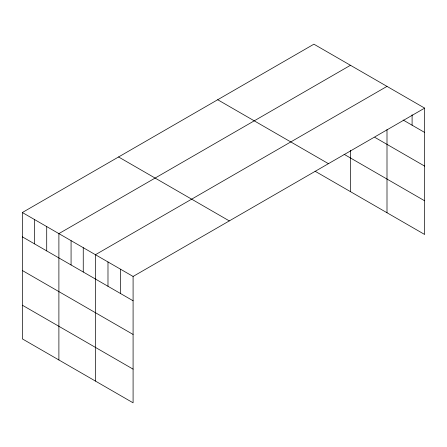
<?xml version="1.0" encoding="UTF-8"?>
<svg xmlns="http://www.w3.org/2000/svg" width="447" height="447" viewBox="0 0 447 447"><rect width="100%" height="100%" fill="white"/><g stroke="black" fill="none" stroke-linecap="round" stroke-linejoin="round"><path stroke-width="0.67" d="M424.65 108.124L133.089 276.453L133.089 402.814L22.35 338.876L22.35 212.521L313.911 44.186L424.65 108.124L424.65 234.479L315.074 171.218M350.459 65.284L58.892 233.619L58.892 359.975M387.001 86.383L95.434 254.717L95.434 381.073M403.138 120.019L424.65 132.441M374.821 137.341L424.65 166.111M344.078 154.288L424.65 200.804M217.7 99.737L328.433 163.669M118.567 156.97L229.3 220.902M22.35 212.521L133.089 276.453M22.35 236.843L133.089 300.775M22.35 270.513L133.089 334.445M22.35 305.206L133.089 369.138M412.1 114.773L412.1 125.194M387.001 129.557L387.001 212.744M350.459 150.337L350.459 191.646M120.534 269.206L120.534 293.528M107.984 261.964L107.984 286.281M83.254 247.683L83.254 272.005M71.073 240.654L71.073 264.97M46.711 226.584L46.711 250.907M34.531 219.555L34.531 243.872"/></g></svg>
